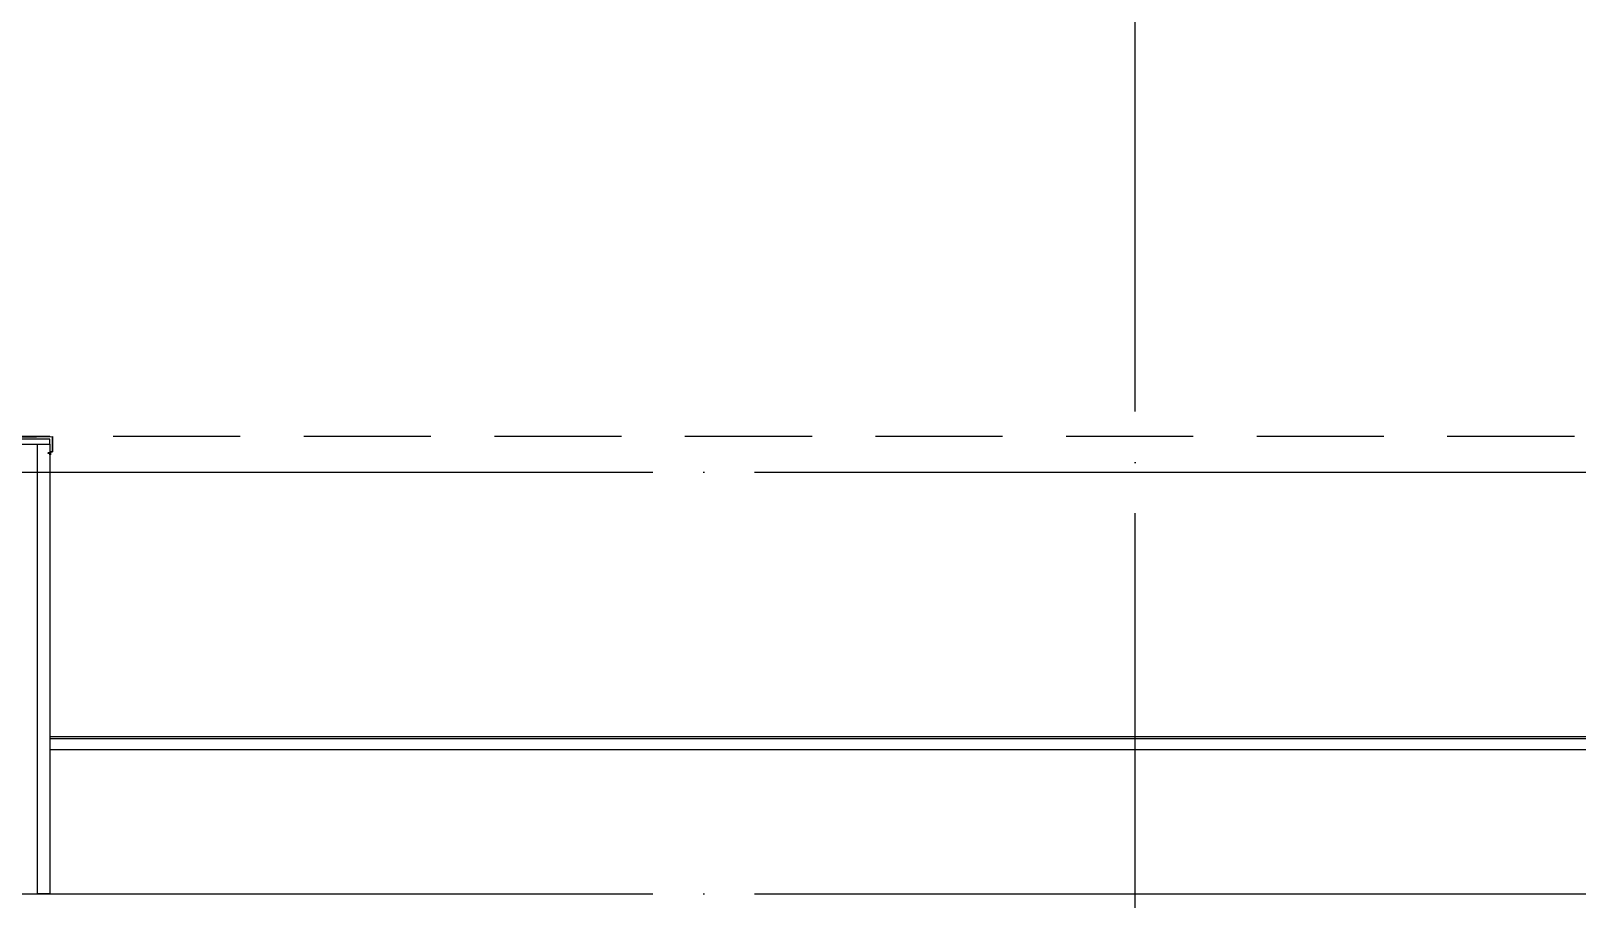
# Model space of a CAD drawing. Header units: millimetres. Extents: x 4754612 to 5801174, y 2368242 to 2777223.
# Drawn here: x 4949853 to 4965065, y 2461193 to 2469736 of the extents above; entities that cross this region are included whole.
import ezdxf

# ---------------------------------------------------------------- set-up
doc = ezdxf.new("R2010")
doc.units = ezdxf.units.MM
doc.header["$LTSCALE"] = 1000
doc.linetypes.add('03 단지-0902$0$HIDDEN', pattern=[0.375, 0.25, -0.125])
doc.linetypes.add('CEN', pattern=[6.2, 6, -0.1, 0, -0.1])
for name, color, linetype in [('A-중심선', 10, 'CEN'), ('FIN-1', 9, 'Continuous'), ('PIR판넬', 4, 'Continuous'), ('Xref_SEC$0$A-ELE-3', 7, 'Continuous'), ('Xref_SEC$0$A-ETC-2', 9, 'Continuous'), ('Xref_SEC$0$A-STL', 6, 'Continuous'), ('Xref_SEC$0$A-WAL-PANNEL', 4, 'Continuous')]:
    doc.layers.add(name, color=color, linetype=linetype)
doc.layers.add('t 기둥입면선', color=253, linetype='Continuous', lineweight=9)

# ---------------------------------------------------------------- blocks, each defined once
blk = doc.blocks.new('Xref_SEC$0$A-105~106 공장동 단면도$0$1')
at = {"layer": 'Xref_SEC$0$A-ETC-2'}
for p, q in [((7, -8), (7, -8)), ((7, -8), (18, -8)), ((7, -8), (18, -8)), ((11, -8), (11, -32)), ((11, -8), (11, -12)), ((14, -8), (11, -8)), ((11, -13), (11, -29)), ((14, -13), (11, -13)), ((12, -29), (11, -32)), ((11, -29), (11, -30)), ((13, -33), (11, -32)), ((12, -5), (12, -6)), ((13, -6), (12, -6)), ((13, -27), (12, -29)), ((13, -5), (13, -6)), ((14, -29), (13, -27)), ((13, -31), (14, -29)), ((13, -31), (13, -33)), ((13, -33), (14, -32)), ((14, -32), (14, -8)), ((14, -8), (14, -12)), ((14, -13), (14, -29)), ((14, -29), (14, -30)), ((18, -8), (18, -8))]:
    blk.add_line(p, q, dxfattribs=at)
for start, end in [(97.2483, 180), (0, 82.7517)]:
    blk.add_arc((13, -8), 3.1, start, end, dxfattribs=at)

msp = doc.modelspace()

# ---------------------------------------------------------------- linework, layer by layer
at = {"layer": 'A-중심선', "ltscale": 5}
for p, q in [((4960715.782, 2403989.231), (4960715.782, 2488921.61)), ((4863973.343, 2465393.44), (5174125.782, 2465393.44)), ((4863973.343, 2461243.44), (5174125.782, 2461243.44))]:
    msp.add_line(p, q, dxfattribs=at)
at = {"layer": 'A-중심선', "color": 4, "linetype": '03 단지-0902$0$HIDDEN', "ltscale": 5}
msp.add_line((5131913.282, 2465743.44), (4863973.343, 2465743.44), dxfattribs=at)
at = {"layer": 'FIN-1'}
for p, q in [((5060364.292, 2462788.44), (4950040.782, 2462788.44)), ((5059881.814, 2462771.784), (4950040.782, 2462771.784)), ((5059881.814, 2462662.866), (4950040.782, 2462662.866))]:
    msp.add_line(p, q, dxfattribs=at)
at = {"layer": 'PIR판넬'}
for p, q in [((4949915.782, 2465668.44), (4949915.782, 2461243.44)), ((4950040.782, 2465668.44), (4950040.782, 2461243.44)), ((4950040.782, 2461243.44), (4949915.782, 2461243.44))]:
    msp.add_line(p, q, dxfattribs=at)
at = {"layer": 't 기둥입면선'}
msp.add_line((4905089.463, 2465743.44), (4950042.101, 2465743.44), dxfattribs=at)
at = {"layer": 'Xref_SEC$0$A-STL'}
msp.add_lwpolyline([(4950064.032, 2465741.6), (4949597.532, 2465731.775), (4949597.532, 2465645.19), (4949618.847, 2465645.19), (4949618.847, 2465615.19), (4949619.032, 2465615.19), (4949619.032, 2465623.44), (4949620.782, 2465623.44), (4949620.782, 2465613.44), (4949617.097, 2465613.44), (4949617.097, 2465643.44), (4949595.782, 2465643.44), (4949595.782, 2465733.44), (4950065.782, 2465743.44), (4950065.782, 2465593.44), (4950044.468, 2465593.44), (4950044.468, 2465563.44), (4950040.782, 2465563.44), (4950040.782, 2465573.44), (4950042.532, 2465573.44), (4950042.532, 2465565.19), (4950042.718, 2465565.19), (4950042.718, 2465595.19), (4950064.032, 2465595.19)], close=True, dxfattribs=at)
at = {"layer": 'Xref_SEC$0$A-WAL-PANNEL'}
msp.add_lwpolyline([(4950040.782, 2465718.44), (4949640.782, 2465718.44), (4949640.782, 2465668.44), (4950040.782, 2465668.44)], close=True, dxfattribs=at)

# ---------------------------------------------------------------- block references
at = {"layer": 'Xref_SEC$0$A-ELE-3', "color": 9, "rotation": 270}
msp.add_blockref('Xref_SEC$0$A-105~106 공장동 단면도$0$1', (4950053.321, 2465594.359), dxfattribs=at)

doc.saveas('drawing.dxf')
